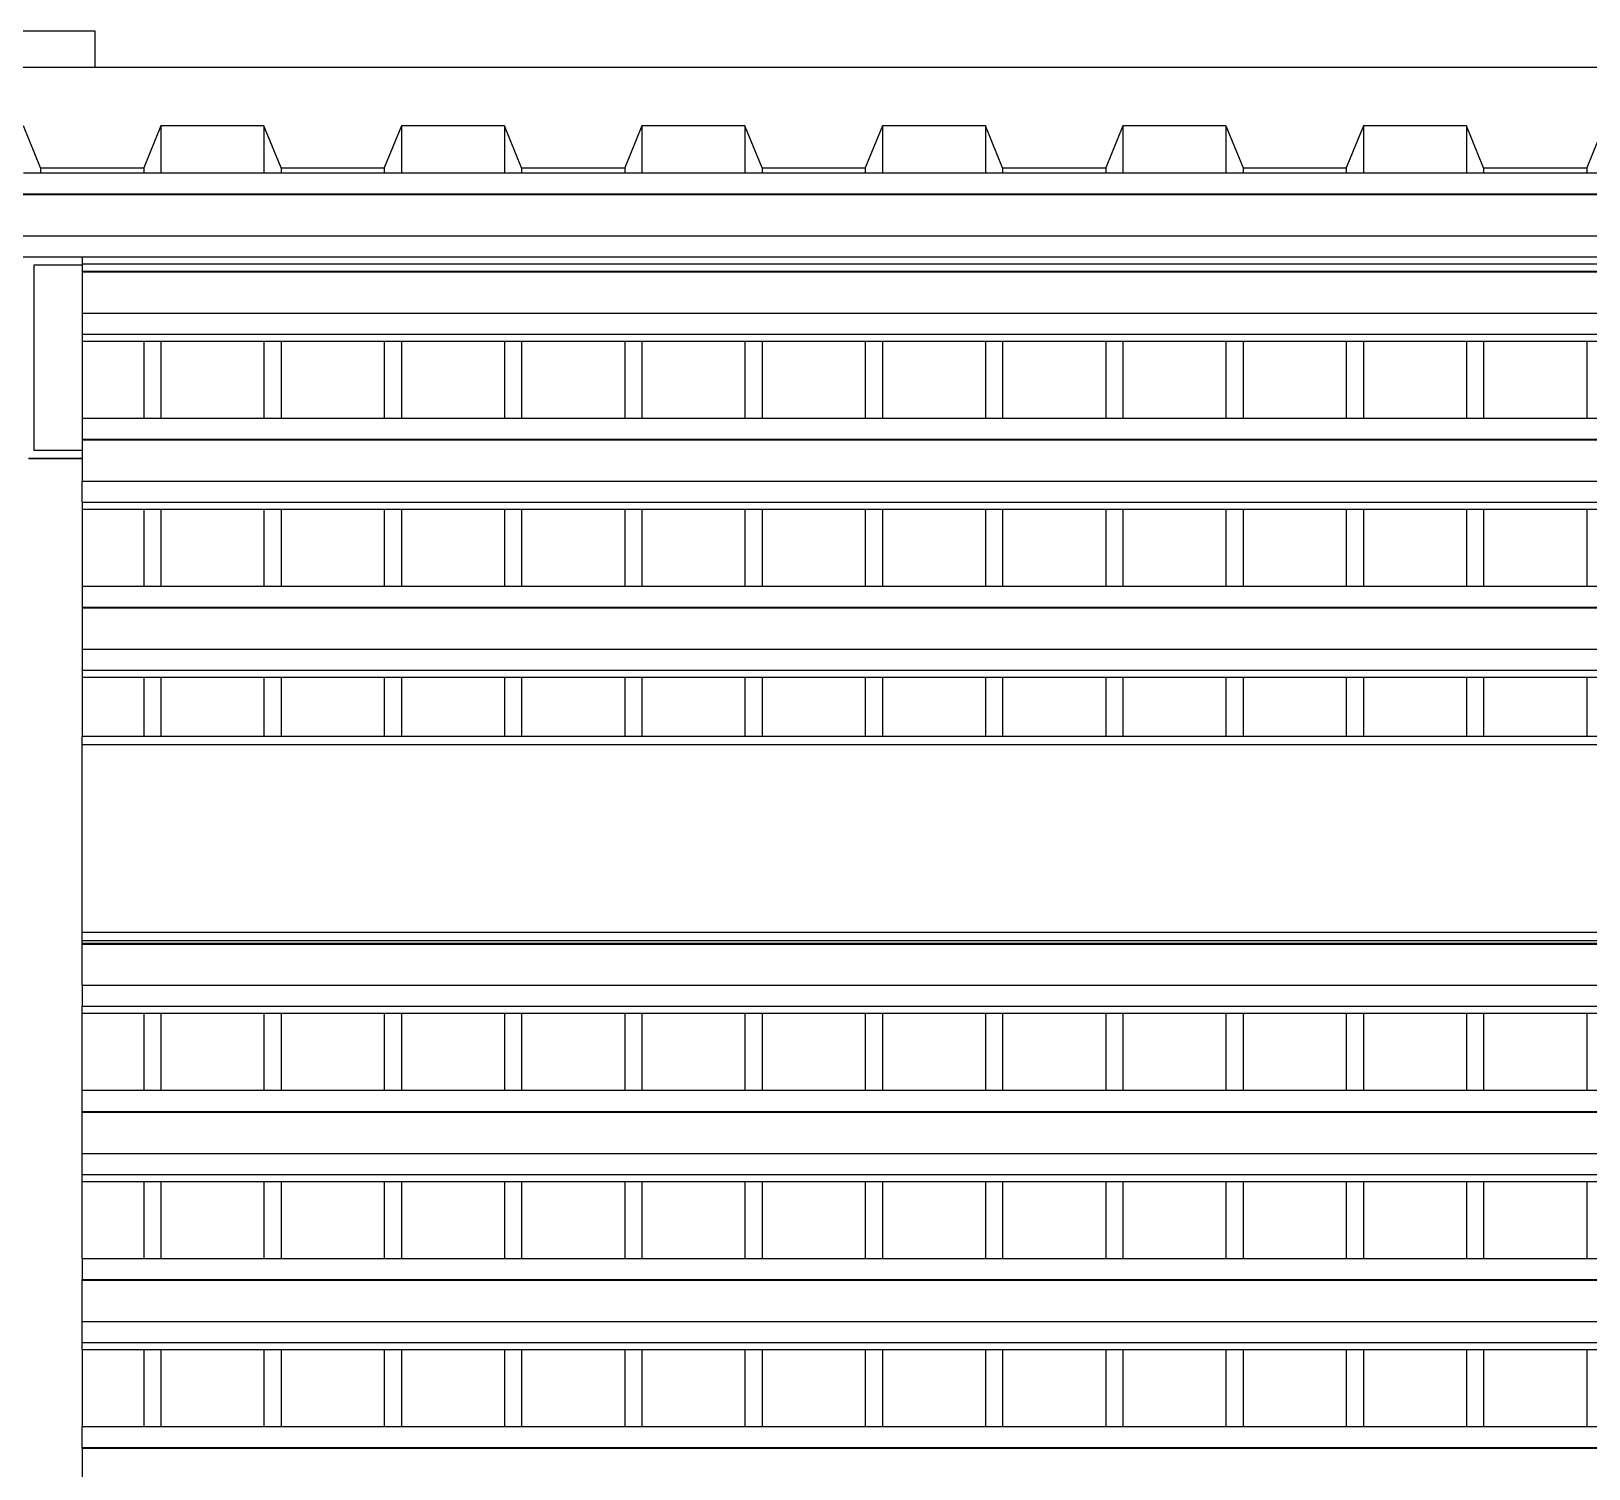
# Model space of a CAD drawing. Extents: x -92 to 92, y -11 to 21.
# Drawn here: x -58.459 to -56.63, y 16.066 to 17.754 of the extents above; entities that cross this region are included whole.
import ezdxf

# ---------------------------------------------------------------- set-up
doc = ezdxf.new("R2010")
doc.units = 0
doc.layers.get('0').update_dxf_attribs({"linetype": 'CONTINUOUS'})

msp = doc.modelspace()

# ---------------------------------------------------------------- linework, layer by layer
for p, q in [((-58.3837, 17.7541), (-59.5337, 17.7541)), ((-58.3837, 17.7119), (-58.3837, 17.7541)), ((-59.5337, 17.7119), (-58.3837, 17.7119)), ((-58.3837, 17.7119), (-56.4707, 17.7119)), ((-58.4476, 17.5935), (-58.4677, 17.6428)), ((-58.3064, 17.6428), (-58.3265, 17.5935)), ((-58.3064, 17.6428), (-58.3064, 17.5879)), ((-58.1853, 17.6428), (-58.3064, 17.6428)), ((-58.1853, 17.6428), (-58.1853, 17.5879)), ((-58.1652, 17.5935), (-58.1853, 17.6428)), ((-58.0239, 17.6428), (-58.0441, 17.5935)), ((-58.0239, 17.6428), (-58.0239, 17.5879)), ((-57.9029, 17.6428), (-58.0239, 17.6428)), ((-57.9029, 17.6428), (-57.9029, 17.5879)), ((-57.8827, 17.5935), (-57.9029, 17.6428)), ((-57.7415, 17.6428), (-57.7617, 17.5935)), ((-57.7415, 17.6428), (-57.7415, 17.5879)), ((-57.6205, 17.6428), (-57.7415, 17.6428)), ((-57.6205, 17.6428), (-57.6205, 17.5879)), ((-57.6003, 17.5935), (-57.6205, 17.6428)), ((-57.4591, 17.6428), (-57.4793, 17.5935)), ((-57.4591, 17.6428), (-57.4591, 17.5879)), ((-57.3381, 17.6428), (-57.4591, 17.6428)), ((-57.3381, 17.6428), (-57.3381, 17.5879)), ((-57.3179, 17.5935), (-57.3381, 17.6428)), ((-57.1767, 17.6428), (-57.1969, 17.5935)), ((-57.1767, 17.6428), (-57.1767, 17.5879)), ((-57.0557, 17.6428), (-57.1767, 17.6428)), ((-57.0557, 17.6428), (-57.0557, 17.5879)), ((-57.0557, 17.6428), (-57.0355, 17.5935)), ((-56.8943, 17.6428), (-56.9145, 17.5935)), ((-56.7733, 17.6428), (-56.8943, 17.6428)), ((-56.8943, 17.6428), (-56.8943, 17.5879)), ((-56.7531, 17.5935), (-56.7733, 17.6428)), ((-56.7733, 17.6428), (-56.7733, 17.5879)), ((-56.6119, 17.6428), (-56.6321, 17.5935)), ((-58.4677, 17.5879), (-58.4476, 17.5879)), ((-58.4476, 17.5935), (-58.4476, 17.5879)), ((-58.4476, 17.5935), (-58.3265, 17.5935)), ((-58.4476, 17.5879), (-58.3265, 17.5879)), ((-58.3265, 17.5935), (-58.3265, 17.5879)), ((-58.3265, 17.5879), (-58.3064, 17.5879)), ((-58.3064, 17.5879), (-58.1853, 17.5879)), ((-58.1853, 17.5879), (-58.1652, 17.5879)), ((-58.1652, 17.5935), (-58.1652, 17.5879)), ((-58.1652, 17.5935), (-58.0441, 17.5935)), ((-58.1652, 17.5879), (-58.0441, 17.5879)), ((-58.0441, 17.5935), (-58.0441, 17.5879)), ((-58.0441, 17.5879), (-58.0239, 17.5879)), ((-58.0239, 17.5879), (-57.9029, 17.5879)), ((-57.9029, 17.5879), (-57.8827, 17.5879)), ((-57.8827, 17.5935), (-57.8827, 17.5879)), ((-57.8827, 17.5935), (-57.7617, 17.5935)), ((-57.8827, 17.5879), (-57.7617, 17.5879)), ((-57.7617, 17.5935), (-57.7617, 17.5879)), ((-57.7617, 17.5879), (-57.7415, 17.5879)), ((-57.7415, 17.5879), (-57.6205, 17.5879)), ((-57.6205, 17.5879), (-57.6003, 17.5879)), ((-57.6003, 17.5935), (-57.6003, 17.5879)), ((-57.6003, 17.5935), (-57.4793, 17.5935)), ((-57.6003, 17.5879), (-57.4793, 17.5879)), ((-57.4793, 17.5935), (-57.4793, 17.5879)), ((-57.4793, 17.5879), (-57.4591, 17.5879)), ((-57.4591, 17.5879), (-57.3381, 17.5879)), ((-57.3381, 17.5879), (-57.3179, 17.5879)), ((-57.3179, 17.5935), (-57.3179, 17.5879)), ((-57.3179, 17.5935), (-57.1969, 17.5935)), ((-57.3179, 17.5879), (-57.1969, 17.5879)), ((-57.1969, 17.5935), (-57.1969, 17.5879)), ((-57.1969, 17.5879), (-57.1767, 17.5879)), ((-57.1767, 17.5879), (-57.0557, 17.5879)), ((-57.0557, 17.5879), (-57.0355, 17.5879)), ((-57.0355, 17.5935), (-57.0355, 17.5879)), ((-57.0355, 17.5935), (-56.9145, 17.5935)), ((-57.0355, 17.5879), (-56.9145, 17.5879)), ((-56.9145, 17.5935), (-56.9145, 17.5879)), ((-56.9145, 17.5879), (-56.8943, 17.5879)), ((-56.8943, 17.5879), (-56.7733, 17.5879)), ((-56.7733, 17.5879), (-56.7531, 17.5879)), ((-56.7531, 17.5935), (-56.6321, 17.5935)), ((-56.7531, 17.5935), (-56.7531, 17.5879)), ((-56.7531, 17.5879), (-56.6321, 17.5879)), ((-56.6321, 17.5935), (-56.6321, 17.5879)), ((-56.6321, 17.5879), (-56.6119, 17.5879)), ((-64.9532, 17.5632), (-47.2687, 17.5632)), ((-64.9532, 17.5624), (-47.2687, 17.5624)), ((-64.9532, 17.5139), (-47.2687, 17.5139)), ((-58.5187, 17.4892), (-58.3987, 17.4892)), ((-58.3987, 17.4892), (-54.7687, 17.4892)), ((-58.3987, 17.4892), (-58.3987, 17.481)), ((-58.3987, 17.4796), (-58.4556, 17.4796)), ((-58.4556, 17.4796), (-58.4556, 17.2622)), ((-58.3987, 17.481), (-54.7687, 17.481)), ((-58.3987, 17.481), (-58.3987, 17.4796)), ((-58.3987, 17.4796), (-58.3987, 17.4725)), ((-58.3987, 17.4725), (-54.7687, 17.4725)), ((-58.3987, 17.4725), (-58.3987, 17.4717)), ((-58.3987, 17.4717), (-54.7687, 17.4717)), ((-58.3987, 17.4717), (-58.3987, 17.4232)), ((-58.3987, 17.4232), (-54.7687, 17.4232)), ((-58.3987, 17.4232), (-58.3987, 17.3985)), ((-58.3987, 17.3985), (-54.7687, 17.3985)), ((-58.3987, 17.3985), (-58.3987, 17.3903)), ((-58.3987, 17.3903), (-58.3265, 17.3903)), ((-58.3987, 17.3903), (-58.3987, 17.2999)), ((-58.3265, 17.3903), (-58.3265, 17.2999)), ((-58.3265, 17.3903), (-58.3064, 17.3903)), ((-58.3064, 17.3903), (-58.3064, 17.2999)), ((-58.3064, 17.3903), (-58.1853, 17.3903)), ((-58.1853, 17.3903), (-58.1853, 17.2999)), ((-58.1853, 17.3903), (-58.1652, 17.3903)), ((-58.1652, 17.3903), (-58.1652, 17.2999)), ((-58.1652, 17.3903), (-58.0441, 17.3903)), ((-58.0441, 17.3903), (-58.0441, 17.2999)), ((-58.0441, 17.3903), (-58.0239, 17.3903)), ((-58.0239, 17.3903), (-58.0239, 17.2999)), ((-58.0239, 17.3903), (-57.9029, 17.3903)), ((-57.9029, 17.3903), (-57.9029, 17.2999)), ((-57.9029, 17.3903), (-57.8827, 17.3903)), ((-57.8827, 17.3903), (-57.8827, 17.2999)), ((-57.8827, 17.3903), (-57.7617, 17.3903)), ((-57.7617, 17.3903), (-57.7617, 17.2999)), ((-57.7617, 17.3903), (-57.7415, 17.3903)), ((-57.7415, 17.3903), (-57.7415, 17.2999)), ((-57.7415, 17.3903), (-57.6205, 17.3903)), ((-57.6205, 17.3903), (-57.6205, 17.2999)), ((-57.6205, 17.3903), (-57.6003, 17.3903)), ((-57.6003, 17.3903), (-57.6003, 17.2999)), ((-57.6003, 17.3903), (-57.4793, 17.3903)), ((-57.4793, 17.3903), (-57.4793, 17.2999)), ((-57.4793, 17.3903), (-57.4591, 17.3903)), ((-57.4591, 17.3903), (-57.4591, 17.2999)), ((-57.4591, 17.3903), (-57.3381, 17.3903)), ((-57.3381, 17.3903), (-57.3381, 17.2999)), ((-57.3381, 17.3903), (-57.3179, 17.3903)), ((-57.3179, 17.3903), (-57.3179, 17.2999)), ((-57.3179, 17.3903), (-57.1969, 17.3903)), ((-57.1969, 17.3903), (-57.1969, 17.2999)), ((-57.1969, 17.3903), (-57.1767, 17.3903)), ((-57.1767, 17.3903), (-57.1767, 17.2999)), ((-57.1767, 17.3903), (-57.0557, 17.3903)), ((-57.0557, 17.3903), (-57.0557, 17.2999)), ((-57.0557, 17.3903), (-57.0355, 17.3903)), ((-57.0355, 17.3903), (-57.0355, 17.2999)), ((-57.0355, 17.3903), (-56.9145, 17.3903)), ((-56.9145, 17.3903), (-56.9145, 17.2999)), ((-56.9145, 17.3903), (-56.8943, 17.3903)), ((-56.8943, 17.3903), (-56.8943, 17.2999)), ((-56.8943, 17.3903), (-56.7733, 17.3903)), ((-56.7733, 17.3903), (-56.7733, 17.2999)), ((-56.7733, 17.3903), (-56.7531, 17.3903)), ((-56.7531, 17.3903), (-56.7531, 17.2999)), ((-56.7531, 17.3903), (-56.6321, 17.3903)), ((-56.6321, 17.3903), (-56.6321, 17.2999)), ((-56.6321, 17.3903), (-56.6119, 17.3903)), ((-58.3987, 17.2999), (-58.3265, 17.2999)), ((-58.3987, 17.2999), (-58.3987, 17.2752)), ((-58.3265, 17.2999), (-58.3064, 17.2999)), ((-58.3064, 17.2999), (-58.1853, 17.2999)), ((-58.1853, 17.2999), (-58.1652, 17.2999)), ((-58.1652, 17.2999), (-58.0441, 17.2999)), ((-58.0441, 17.2999), (-58.0239, 17.2999)), ((-58.0239, 17.2999), (-57.9029, 17.2999)), ((-57.9029, 17.2999), (-57.8827, 17.2999)), ((-57.8827, 17.2999), (-57.7617, 17.2999)), ((-57.7617, 17.2999), (-57.7415, 17.2999)), ((-57.7415, 17.2999), (-57.6205, 17.2999)), ((-57.6205, 17.2999), (-57.6003, 17.2999)), ((-57.6003, 17.2999), (-57.4793, 17.2999)), ((-57.4793, 17.2999), (-57.4591, 17.2999)), ((-57.4591, 17.2999), (-57.3381, 17.2999)), ((-57.3381, 17.2999), (-57.3179, 17.2999)), ((-57.3179, 17.2999), (-57.1969, 17.2999)), ((-57.1969, 17.2999), (-57.1767, 17.2999)), ((-57.1767, 17.2999), (-57.0557, 17.2999)), ((-57.0557, 17.2999), (-57.0355, 17.2999)), ((-57.0355, 17.2999), (-56.9145, 17.2999)), ((-56.9145, 17.2999), (-56.8943, 17.2999)), ((-56.8943, 17.2999), (-56.7733, 17.2999)), ((-56.7733, 17.2999), (-56.7531, 17.2999)), ((-56.7531, 17.2999), (-56.6321, 17.2999)), ((-56.6321, 17.2999), (-56.6119, 17.2999)), ((-58.3987, 17.2752), (-54.7687, 17.2752)), ((-58.3987, 17.2752), (-58.3987, 17.2744)), ((-58.3987, 17.2744), (-54.7687, 17.2744)), ((-58.3987, 17.2744), (-58.3987, 17.2622)), ((-58.4556, 17.2525), (-58.4618, 17.2525)), ((-58.4556, 17.2522), (-58.4618, 17.2522)), ((-58.4556, 17.2622), (-58.3987, 17.2622)), ((-58.4556, 17.2525), (-58.4556, 17.2522)), ((-58.3987, 17.2525), (-58.4556, 17.2525)), ((-58.3987, 17.2522), (-58.4556, 17.2522)), ((-58.3987, 17.2622), (-58.3987, 17.2525)), ((-58.3987, 17.2525), (-58.3987, 17.2522)), ((-58.3987, 17.2522), (-58.3987, 17.2523)), ((-58.3987, 17.2522), (-58.3987, 17.2259)), ((-58.3987, 17.2259), (-54.7687, 17.2259)), ((-58.3987, 17.2012), (-58.3987, 17.2259)), ((-58.3987, 17.2012), (-54.7687, 17.2012)), ((-58.3987, 17.2012), (-58.3987, 17.193)), ((-58.3987, 17.193), (-58.3265, 17.193)), ((-58.3987, 17.193), (-58.3987, 17.1026)), ((-58.3265, 17.193), (-58.3265, 17.1026)), ((-58.3265, 17.193), (-58.3064, 17.193)), ((-58.3064, 17.193), (-58.3064, 17.1026)), ((-58.3064, 17.193), (-58.1853, 17.193)), ((-58.1853, 17.193), (-58.1853, 17.1026)), ((-58.1853, 17.193), (-58.1652, 17.193)), ((-58.1652, 17.193), (-58.1652, 17.1026)), ((-58.1652, 17.193), (-58.0441, 17.193)), ((-58.0441, 17.193), (-58.0441, 17.1026)), ((-58.0441, 17.193), (-58.0239, 17.193)), ((-58.0239, 17.193), (-58.0239, 17.1026)), ((-58.0239, 17.193), (-57.9029, 17.193)), ((-57.9029, 17.193), (-57.9029, 17.1026)), ((-57.9029, 17.193), (-57.8827, 17.193)), ((-57.8827, 17.193), (-57.8827, 17.1026)), ((-57.8827, 17.193), (-57.7617, 17.193)), ((-57.7617, 17.193), (-57.7617, 17.1026)), ((-57.7617, 17.193), (-57.7415, 17.193)), ((-57.7415, 17.193), (-57.7415, 17.1026)), ((-57.7415, 17.193), (-57.6205, 17.193)), ((-57.6205, 17.193), (-57.6205, 17.1026)), ((-57.6205, 17.193), (-57.6003, 17.193)), ((-57.6003, 17.193), (-57.6003, 17.1026)), ((-57.6003, 17.193), (-57.4793, 17.193)), ((-57.4793, 17.193), (-57.4793, 17.1026)), ((-57.4793, 17.193), (-57.4591, 17.193)), ((-57.4591, 17.193), (-57.4591, 17.1026)), ((-57.4591, 17.193), (-57.3381, 17.193)), ((-57.3381, 17.193), (-57.3381, 17.1026)), ((-57.3381, 17.193), (-57.3179, 17.193)), ((-57.3179, 17.193), (-57.3179, 17.1026)), ((-57.3179, 17.193), (-57.1969, 17.193)), ((-57.1969, 17.193), (-57.1969, 17.1026)), ((-57.1969, 17.193), (-57.1767, 17.193)), ((-57.1767, 17.193), (-57.1767, 17.1026)), ((-57.1767, 17.193), (-57.0557, 17.193)), ((-57.0557, 17.193), (-57.0557, 17.1026)), ((-57.0557, 17.193), (-57.0355, 17.193)), ((-57.0355, 17.193), (-57.0355, 17.1026)), ((-57.0355, 17.193), (-56.9145, 17.193)), ((-56.9145, 17.193), (-56.9145, 17.1026)), ((-56.9145, 17.193), (-56.8943, 17.193)), ((-56.8943, 17.193), (-56.8943, 17.1026)), ((-56.8943, 17.193), (-56.7733, 17.193)), ((-56.7733, 17.193), (-56.7733, 17.1026)), ((-56.7733, 17.193), (-56.7531, 17.193)), ((-56.7531, 17.193), (-56.7531, 17.1026)), ((-56.7531, 17.193), (-56.6321, 17.193)), ((-56.6321, 17.193), (-56.6321, 17.1026)), ((-56.6321, 17.193), (-56.6119, 17.193)), ((-58.3987, 17.1026), (-58.3265, 17.1026)), ((-58.3987, 17.1026), (-58.3987, 17.0779)), ((-58.3265, 17.1026), (-58.3064, 17.1026)), ((-58.3064, 17.1026), (-58.1853, 17.1026)), ((-58.1853, 17.1026), (-58.1652, 17.1026)), ((-58.1652, 17.1026), (-58.0441, 17.1026)), ((-58.0441, 17.1026), (-58.0239, 17.1026)), ((-58.0239, 17.1026), (-57.9029, 17.1026)), ((-57.9029, 17.1026), (-57.8827, 17.1026)), ((-57.8827, 17.1026), (-57.7617, 17.1026)), ((-57.7617, 17.1026), (-57.7415, 17.1026)), ((-57.7415, 17.1026), (-57.6205, 17.1026)), ((-57.6205, 17.1026), (-57.6003, 17.1026)), ((-57.6003, 17.1026), (-57.4793, 17.1026)), ((-57.4793, 17.1026), (-57.4591, 17.1026)), ((-57.4591, 17.1026), (-57.3381, 17.1026)), ((-57.3381, 17.1026), (-57.3179, 17.1026)), ((-57.3179, 17.1026), (-57.1969, 17.1026)), ((-57.1969, 17.1026), (-57.1767, 17.1026)), ((-57.1767, 17.1026), (-57.0557, 17.1026)), ((-57.0557, 17.1026), (-57.0355, 17.1026)), ((-57.0355, 17.1026), (-56.9145, 17.1026)), ((-56.9145, 17.1026), (-56.8943, 17.1026)), ((-56.8943, 17.1026), (-56.7733, 17.1026)), ((-56.7733, 17.1026), (-56.7531, 17.1026)), ((-56.7531, 17.1026), (-56.6321, 17.1026)), ((-56.6321, 17.1026), (-56.6119, 17.1026)), ((-58.3987, 17.0779), (-54.7687, 17.0779)), ((-58.3987, 17.0779), (-58.3987, 17.0771)), ((-58.3987, 17.0771), (-54.7687, 17.0771)), ((-58.3987, 17.0771), (-58.3987, 17.0286)), ((-58.3987, 17.0286), (-54.7687, 17.0286)), ((-58.3987, 17.0286), (-58.3987, 17.0039)), ((-58.3987, 17.0039), (-54.7687, 17.0039)), ((-58.3987, 17.0039), (-58.3987, 16.9957)), ((-58.3987, 16.9957), (-58.3265, 16.9957)), ((-58.3987, 16.9957), (-58.3987, 16.9261)), ((-58.3265, 16.9957), (-58.3265, 16.9261)), ((-58.3265, 16.9957), (-58.3064, 16.9957)), ((-58.3064, 16.9957), (-58.3064, 16.9261)), ((-58.3064, 16.9957), (-58.1853, 16.9957)), ((-58.1853, 16.9957), (-58.1853, 16.9261)), ((-58.1853, 16.9957), (-58.1652, 16.9957)), ((-58.1652, 16.9957), (-58.1652, 16.9261)), ((-58.1652, 16.9957), (-58.0441, 16.9957)), ((-58.0441, 16.9957), (-58.0441, 16.9261)), ((-58.0441, 16.9957), (-58.0239, 16.9957)), ((-58.0239, 16.9957), (-58.0239, 16.9261)), ((-58.0239, 16.9957), (-57.9029, 16.9957)), ((-57.9029, 16.9957), (-57.9029, 16.9261)), ((-57.9029, 16.9957), (-57.8827, 16.9957)), ((-57.8827, 16.9957), (-57.8827, 16.9261)), ((-57.8827, 16.9957), (-57.7617, 16.9957)), ((-57.7617, 16.9957), (-57.7617, 16.9261)), ((-57.7617, 16.9957), (-57.7415, 16.9957)), ((-57.7415, 16.9957), (-57.7415, 16.9261)), ((-57.7415, 16.9957), (-57.6205, 16.9957)), ((-57.6205, 16.9957), (-57.6205, 16.9261)), ((-57.6205, 16.9957), (-57.6003, 16.9957)), ((-57.6003, 16.9957), (-57.6003, 16.9261)), ((-57.6003, 16.9957), (-57.4793, 16.9957)), ((-57.4793, 16.9957), (-57.4793, 16.9261)), ((-57.4793, 16.9957), (-57.4591, 16.9957)), ((-57.4591, 16.9957), (-57.4591, 16.9261)), ((-57.4591, 16.9957), (-57.3381, 16.9957)), ((-57.3381, 16.9957), (-57.3381, 16.9261)), ((-57.3381, 16.9957), (-57.3179, 16.9957)), ((-57.3179, 16.9957), (-57.3179, 16.9261)), ((-57.3179, 16.9957), (-57.1969, 16.9957)), ((-57.1969, 16.9957), (-57.1969, 16.9261)), ((-57.1969, 16.9957), (-57.1767, 16.9957)), ((-57.1767, 16.9957), (-57.1767, 16.9261)), ((-57.1767, 16.9957), (-57.0557, 16.9957)), ((-57.0557, 16.9957), (-57.0557, 16.9261)), ((-57.0557, 16.9957), (-57.0355, 16.9957)), ((-57.0355, 16.9957), (-57.0355, 16.9261)), ((-57.0355, 16.9957), (-56.9145, 16.9957)), ((-56.9145, 16.9957), (-56.9145, 16.9261)), ((-56.9145, 16.9957), (-56.8943, 16.9957)), ((-56.8943, 16.9957), (-56.8943, 16.9261)), ((-56.8943, 16.9957), (-56.7733, 16.9957)), ((-56.7733, 16.9957), (-56.7733, 16.9261)), ((-56.7733, 16.9957), (-56.7531, 16.9957)), ((-56.7531, 16.9957), (-56.7531, 16.9261)), ((-56.7531, 16.9957), (-56.6321, 16.9957)), ((-56.6321, 16.9957), (-56.6321, 16.9261)), ((-56.6321, 16.9957), (-56.6119, 16.9957)), ((-58.3265, 16.9261), (-58.3987, 16.9261)), ((-58.3987, 16.9163), (-58.3987, 16.9261)), ((-58.3064, 16.9261), (-58.3265, 16.9261)), ((-58.1853, 16.9261), (-58.3064, 16.9261)), ((-58.1652, 16.9261), (-58.1853, 16.9261)), ((-58.0441, 16.9261), (-58.1652, 16.9261)), ((-58.0239, 16.9261), (-58.0441, 16.9261)), ((-57.9029, 16.9261), (-58.0239, 16.9261)), ((-57.8827, 16.9261), (-57.9029, 16.9261)), ((-57.7617, 16.9261), (-57.8827, 16.9261)), ((-57.7415, 16.9261), (-57.7617, 16.9261)), ((-57.6205, 16.9261), (-57.7415, 16.9261)), ((-57.6003, 16.9261), (-57.6205, 16.9261)), ((-57.4793, 16.9261), (-57.6003, 16.9261)), ((-57.4591, 16.9261), (-57.4793, 16.9261)), ((-57.3381, 16.9261), (-57.4591, 16.9261)), ((-57.3179, 16.9261), (-57.3381, 16.9261)), ((-57.1969, 16.9261), (-57.3179, 16.9261)), ((-57.1767, 16.9261), (-57.1969, 16.9261)), ((-57.0557, 16.9261), (-57.1767, 16.9261)), ((-57.0355, 16.9261), (-57.0557, 16.9261)), ((-56.9145, 16.9261), (-57.0355, 16.9261)), ((-56.8943, 16.9261), (-56.9145, 16.9261)), ((-56.7733, 16.9261), (-56.8943, 16.9261)), ((-56.7531, 16.9261), (-56.7733, 16.9261)), ((-56.6321, 16.9261), (-56.7531, 16.9261)), ((-56.6119, 16.9261), (-56.6321, 16.9261)), ((-54.7687, 16.9163), (-58.3987, 16.9163)), ((-58.3987, 16.6959), (-58.3987, 16.9163)), ((-54.7687, 16.6959), (-58.3987, 16.6959)), ((-58.3987, 16.6861), (-58.3987, 16.6959)), ((-54.7687, 16.6861), (-58.3987, 16.6861)), ((-58.3987, 16.6834), (-58.3987, 16.6861)), ((-58.3987, 16.6834), (-54.7687, 16.6834)), ((-58.3987, 16.6825), (-58.3987, 16.6834)), ((-58.3987, 16.6825), (-54.7687, 16.6825)), ((-58.3987, 16.6341), (-58.3987, 16.6825)), ((-58.3987, 16.6341), (-54.7687, 16.6341)), ((-58.3987, 16.6341), (-58.3987, 16.6094)), ((-58.3987, 16.6094), (-54.7687, 16.6094)), ((-58.3987, 16.6012), (-58.3987, 16.6094)), ((-58.3987, 16.6012), (-58.3265, 16.6012)), ((-58.3987, 16.5108), (-58.3987, 16.6012)), ((-58.3265, 16.6012), (-58.3265, 16.5108)), ((-58.3265, 16.6012), (-58.3064, 16.6012)), ((-58.3064, 16.6012), (-58.3064, 16.5108)), ((-58.3064, 16.6012), (-58.1853, 16.6012)), ((-58.1853, 16.6012), (-58.1853, 16.5108)), ((-58.1853, 16.6012), (-58.1652, 16.6012)), ((-58.1652, 16.6012), (-58.1652, 16.5108)), ((-58.1652, 16.6012), (-58.0441, 16.6012)), ((-58.0441, 16.6012), (-58.0441, 16.5108)), ((-58.0441, 16.6012), (-58.0239, 16.6012)), ((-58.0239, 16.6012), (-58.0239, 16.5108)), ((-58.0239, 16.6012), (-57.9029, 16.6012)), ((-57.9029, 16.6012), (-57.9029, 16.5108)), ((-57.9029, 16.6012), (-57.8827, 16.6012)), ((-57.8827, 16.6012), (-57.8827, 16.5108)), ((-57.8827, 16.6012), (-57.7617, 16.6012)), ((-57.7617, 16.6012), (-57.7617, 16.5108)), ((-57.7617, 16.6012), (-57.7415, 16.6012)), ((-57.7415, 16.6012), (-57.7415, 16.5108)), ((-57.7415, 16.6012), (-57.6205, 16.6012)), ((-57.6205, 16.6012), (-57.6205, 16.5108)), ((-57.6205, 16.6012), (-57.6003, 16.6012)), ((-57.6003, 16.6012), (-57.6003, 16.5108)), ((-57.6003, 16.6012), (-57.4793, 16.6012)), ((-57.4793, 16.6012), (-57.4793, 16.5108)), ((-57.4793, 16.6012), (-57.4591, 16.6012)), ((-57.4591, 16.6012), (-57.4591, 16.5108)), ((-57.4591, 16.6012), (-57.3381, 16.6012)), ((-57.3381, 16.6012), (-57.3381, 16.5108)), ((-57.3381, 16.6012), (-57.3179, 16.6012)), ((-57.3179, 16.6012), (-57.3179, 16.5108)), ((-57.3179, 16.6012), (-57.1969, 16.6012)), ((-57.1969, 16.6012), (-57.1969, 16.5108)), ((-57.1969, 16.6012), (-57.1767, 16.6012)), ((-57.1767, 16.6012), (-57.1767, 16.5108)), ((-57.1767, 16.6012), (-57.0557, 16.6012)), ((-57.0557, 16.6012), (-57.0557, 16.5108)), ((-57.0557, 16.6012), (-57.0355, 16.6012)), ((-57.0355, 16.6012), (-57.0355, 16.5108)), ((-57.0355, 16.6012), (-56.9145, 16.6012)), ((-56.9145, 16.6012), (-56.9145, 16.5108)), ((-56.9145, 16.6012), (-56.8943, 16.6012)), ((-56.8943, 16.6012), (-56.8943, 16.5108)), ((-56.8943, 16.6012), (-56.7733, 16.6012)), ((-56.7733, 16.6012), (-56.7733, 16.5108)), ((-56.7733, 16.6012), (-56.7531, 16.6012)), ((-56.7531, 16.6012), (-56.7531, 16.5108)), ((-56.7531, 16.6012), (-56.6321, 16.6012)), ((-56.6321, 16.6012), (-56.6321, 16.5108)), ((-56.6321, 16.6012), (-56.6119, 16.6012)), ((-58.3987, 16.5108), (-58.3265, 16.5108)), ((-58.3987, 16.4861), (-58.3987, 16.5108)), ((-58.3265, 16.5108), (-58.3064, 16.5108)), ((-58.3064, 16.5108), (-58.1853, 16.5108)), ((-58.1853, 16.5108), (-58.1652, 16.5108)), ((-58.1652, 16.5108), (-58.0441, 16.5108)), ((-58.0441, 16.5108), (-58.0239, 16.5108)), ((-58.0239, 16.5108), (-57.9029, 16.5108)), ((-57.9029, 16.5108), (-57.8827, 16.5108)), ((-57.8827, 16.5108), (-57.7617, 16.5108)), ((-57.7617, 16.5108), (-57.7415, 16.5108)), ((-57.7415, 16.5108), (-57.6205, 16.5108)), ((-57.6205, 16.5108), (-57.6003, 16.5108)), ((-57.6003, 16.5108), (-57.4793, 16.5108)), ((-57.4793, 16.5108), (-57.4591, 16.5108)), ((-57.4591, 16.5108), (-57.3381, 16.5108)), ((-57.3381, 16.5108), (-57.3179, 16.5108)), ((-57.3179, 16.5108), (-57.1969, 16.5108)), ((-57.1969, 16.5108), (-57.1767, 16.5108)), ((-57.1767, 16.5108), (-57.0557, 16.5108)), ((-57.0557, 16.5108), (-57.0355, 16.5108)), ((-57.0355, 16.5108), (-56.9145, 16.5108)), ((-56.9145, 16.5108), (-56.8943, 16.5108)), ((-56.8943, 16.5108), (-56.7733, 16.5108)), ((-56.7733, 16.5108), (-56.7531, 16.5108)), ((-56.7531, 16.5108), (-56.6321, 16.5108)), ((-56.6321, 16.5108), (-56.6119, 16.5108)), ((-58.3987, 16.4861), (-54.7687, 16.4861)), ((-58.3987, 16.4853), (-58.3987, 16.4861)), ((-58.3987, 16.4853), (-54.7687, 16.4853)), ((-58.3987, 16.4368), (-58.3987, 16.4853)), ((-58.3987, 16.4368), (-54.7687, 16.4368)), ((-58.3987, 16.4121), (-58.3987, 16.4368)), ((-58.3987, 16.4121), (-54.7687, 16.4121)), ((-58.3987, 16.4039), (-58.3987, 16.4121)), ((-58.3987, 16.4039), (-58.3265, 16.4039)), ((-58.3987, 16.3135), (-58.3987, 16.4039)), ((-58.3265, 16.4039), (-58.3265, 16.3135)), ((-58.3265, 16.4039), (-58.3064, 16.4039)), ((-58.3064, 16.4039), (-58.3064, 16.3135)), ((-58.3064, 16.4039), (-58.1853, 16.4039)), ((-58.1853, 16.4039), (-58.1853, 16.3135)), ((-58.1853, 16.4039), (-58.1652, 16.4039)), ((-58.1652, 16.4039), (-58.1652, 16.3135)), ((-58.1652, 16.4039), (-58.0441, 16.4039)), ((-58.0441, 16.4039), (-58.0441, 16.3135)), ((-58.0441, 16.4039), (-58.0239, 16.4039)), ((-58.0239, 16.4039), (-58.0239, 16.3135)), ((-58.0239, 16.4039), (-57.9029, 16.4039)), ((-57.9029, 16.4039), (-57.9029, 16.3135)), ((-57.9029, 16.4039), (-57.8827, 16.4039)), ((-57.8827, 16.4039), (-57.8827, 16.3135)), ((-57.8827, 16.4039), (-57.7617, 16.4039)), ((-57.7617, 16.4039), (-57.7617, 16.3135)), ((-57.7617, 16.4039), (-57.7415, 16.4039)), ((-57.7415, 16.4039), (-57.7415, 16.3135)), ((-57.7415, 16.4039), (-57.6205, 16.4039)), ((-57.6205, 16.4039), (-57.6205, 16.3135)), ((-57.6205, 16.4039), (-57.6003, 16.4039)), ((-57.6003, 16.4039), (-57.6003, 16.3135)), ((-57.6003, 16.4039), (-57.4793, 16.4039)), ((-57.4793, 16.4039), (-57.4793, 16.3135)), ((-57.4793, 16.4039), (-57.4591, 16.4039)), ((-57.4591, 16.4039), (-57.4591, 16.3135)), ((-57.4591, 16.4039), (-57.3381, 16.4039)), ((-57.3381, 16.4039), (-57.3381, 16.3135)), ((-57.3381, 16.4039), (-57.3179, 16.4039)), ((-57.3179, 16.4039), (-57.3179, 16.3135)), ((-57.3179, 16.4039), (-57.1969, 16.4039)), ((-57.1969, 16.4039), (-57.1969, 16.3135)), ((-57.1969, 16.4039), (-57.1767, 16.4039)), ((-57.1767, 16.4039), (-57.1767, 16.3135)), ((-57.1767, 16.4039), (-57.0557, 16.4039)), ((-57.0557, 16.4039), (-57.0557, 16.3135)), ((-57.0557, 16.4039), (-57.0355, 16.4039)), ((-57.0355, 16.4039), (-57.0355, 16.3135)), ((-57.0355, 16.4039), (-56.9145, 16.4039)), ((-56.9145, 16.4039), (-56.9145, 16.3135)), ((-56.9145, 16.4039), (-56.8943, 16.4039)), ((-56.8943, 16.4039), (-56.8943, 16.3135)), ((-56.8943, 16.4039), (-56.7733, 16.4039)), ((-56.7733, 16.4039), (-56.7733, 16.3135)), ((-56.7733, 16.4039), (-56.7531, 16.4039)), ((-56.7531, 16.4039), (-56.7531, 16.3135)), ((-56.7531, 16.4039), (-56.6321, 16.4039)), ((-56.6321, 16.4039), (-56.6321, 16.3135)), ((-56.6321, 16.4039), (-56.6119, 16.4039)), ((-58.3987, 16.3135), (-58.3265, 16.3135)), ((-58.3987, 16.3135), (-58.3987, 16.2888)), ((-58.3265, 16.3135), (-58.3064, 16.3135)), ((-58.3064, 16.3135), (-58.1853, 16.3135)), ((-58.1853, 16.3135), (-58.1652, 16.3135)), ((-58.1652, 16.3135), (-58.0441, 16.3135)), ((-58.0441, 16.3135), (-58.0239, 16.3135)), ((-58.0239, 16.3135), (-57.9029, 16.3135)), ((-57.9029, 16.3135), (-57.8827, 16.3135)), ((-57.8827, 16.3135), (-57.7617, 16.3135)), ((-57.7617, 16.3135), (-57.7415, 16.3135)), ((-57.7415, 16.3135), (-57.6205, 16.3135)), ((-57.6205, 16.3135), (-57.6003, 16.3135)), ((-57.6003, 16.3135), (-57.4793, 16.3135)), ((-57.4793, 16.3135), (-57.4591, 16.3135)), ((-57.4591, 16.3135), (-57.3381, 16.3135)), ((-57.3381, 16.3135), (-57.3179, 16.3135)), ((-57.3179, 16.3135), (-57.1969, 16.3135)), ((-57.1969, 16.3135), (-57.1767, 16.3135)), ((-57.1767, 16.3135), (-57.0557, 16.3135)), ((-57.0557, 16.3135), (-57.0355, 16.3135)), ((-57.0355, 16.3135), (-56.9145, 16.3135)), ((-56.9145, 16.3135), (-56.8943, 16.3135)), ((-56.8943, 16.3135), (-56.7733, 16.3135)), ((-56.7733, 16.3135), (-56.7531, 16.3135)), ((-56.7531, 16.3135), (-56.6321, 16.3135)), ((-56.6321, 16.3135), (-56.6119, 16.3135)), ((-58.3987, 16.2888), (-54.7687, 16.2888)), ((-58.3987, 16.288), (-58.3987, 16.2888)), ((-58.3987, 16.288), (-54.7687, 16.288)), ((-58.3987, 16.2395), (-58.3987, 16.288)), ((-58.3987, 16.2395), (-54.7687, 16.2395)), ((-58.3987, 16.2148), (-58.3987, 16.2395)), ((-58.3987, 16.2148), (-54.7687, 16.2148)), ((-58.3987, 16.2066), (-58.3987, 16.2148)), ((-58.3987, 16.2066), (-58.3265, 16.2066)), ((-58.3987, 16.2066), (-58.3987, 16.1162)), ((-58.3265, 16.2066), (-58.3265, 16.1162)), ((-58.3265, 16.2066), (-58.3064, 16.2066)), ((-58.3064, 16.2066), (-58.3064, 16.1162)), ((-58.3064, 16.2066), (-58.1853, 16.2066)), ((-58.1853, 16.2066), (-58.1853, 16.1162)), ((-58.1853, 16.2066), (-58.1652, 16.2066)), ((-58.1652, 16.2066), (-58.1652, 16.1162)), ((-58.1652, 16.2066), (-58.0441, 16.2066)), ((-58.0441, 16.2066), (-58.0441, 16.1162)), ((-58.0441, 16.2066), (-58.0239, 16.2066)), ((-58.0239, 16.2066), (-58.0239, 16.1162)), ((-58.0239, 16.2066), (-57.9029, 16.2066)), ((-57.9029, 16.2066), (-57.9029, 16.1162)), ((-57.9029, 16.2066), (-57.8827, 16.2066)), ((-57.8827, 16.2066), (-57.8827, 16.1162)), ((-57.8827, 16.2066), (-57.7617, 16.2066)), ((-57.7617, 16.2066), (-57.7617, 16.1162)), ((-57.7617, 16.2066), (-57.7415, 16.2066)), ((-57.7415, 16.2066), (-57.7415, 16.1162)), ((-57.7415, 16.2066), (-57.6205, 16.2066)), ((-57.6205, 16.2066), (-57.6205, 16.1162)), ((-57.6205, 16.2066), (-57.6003, 16.2066)), ((-57.6003, 16.2066), (-57.6003, 16.1162)), ((-57.6003, 16.2066), (-57.4793, 16.2066)), ((-57.4793, 16.2066), (-57.4793, 16.1162)), ((-57.4793, 16.2066), (-57.4591, 16.2066)), ((-57.4591, 16.2066), (-57.4591, 16.1162)), ((-57.4591, 16.2066), (-57.3381, 16.2066)), ((-57.3381, 16.2066), (-57.3381, 16.1162)), ((-57.3381, 16.2066), (-57.3179, 16.2066)), ((-57.3179, 16.2066), (-57.3179, 16.1162)), ((-57.3179, 16.2066), (-57.1969, 16.2066)), ((-57.1969, 16.2066), (-57.1969, 16.1162)), ((-57.1969, 16.2066), (-57.1767, 16.2066)), ((-57.1767, 16.2066), (-57.1767, 16.1162)), ((-57.1767, 16.2066), (-57.0557, 16.2066)), ((-57.0557, 16.2066), (-57.0557, 16.1162)), ((-57.0557, 16.2066), (-57.0355, 16.2066)), ((-57.0355, 16.2066), (-57.0355, 16.1162)), ((-57.0355, 16.2066), (-56.9145, 16.2066)), ((-56.9145, 16.2066), (-56.9145, 16.1162)), ((-56.9145, 16.2066), (-56.8943, 16.2066)), ((-56.8943, 16.2066), (-56.8943, 16.1162)), ((-56.8943, 16.2066), (-56.7733, 16.2066)), ((-56.7733, 16.2066), (-56.7733, 16.1162)), ((-56.7733, 16.2066), (-56.7531, 16.2066)), ((-56.7531, 16.2066), (-56.7531, 16.1162)), ((-56.7531, 16.2066), (-56.6321, 16.2066)), ((-56.6321, 16.2066), (-56.6321, 16.1162)), ((-56.6321, 16.2066), (-56.6119, 16.2066)), ((-58.3987, 16.1162), (-58.3265, 16.1162)), ((-58.3987, 16.0915), (-58.3987, 16.1162)), ((-58.3265, 16.1162), (-58.3064, 16.1162)), ((-58.3064, 16.1162), (-58.1853, 16.1162)), ((-58.1853, 16.1162), (-58.1652, 16.1162)), ((-58.1652, 16.1162), (-58.0441, 16.1162)), ((-58.0441, 16.1162), (-58.0239, 16.1162)), ((-58.0239, 16.1162), (-57.9029, 16.1162)), ((-57.9029, 16.1162), (-57.8827, 16.1162)), ((-57.8827, 16.1162), (-57.7617, 16.1162)), ((-57.7617, 16.1162), (-57.7415, 16.1162)), ((-57.7415, 16.1162), (-57.6205, 16.1162)), ((-57.6205, 16.1162), (-57.6003, 16.1162)), ((-57.6003, 16.1162), (-57.4793, 16.1162)), ((-57.4793, 16.1162), (-57.4591, 16.1162)), ((-57.4591, 16.1162), (-57.3381, 16.1162)), ((-57.3381, 16.1162), (-57.3179, 16.1162)), ((-57.3179, 16.1162), (-57.1969, 16.1162)), ((-57.1969, 16.1162), (-57.1767, 16.1162)), ((-57.1767, 16.1162), (-57.0557, 16.1162)), ((-57.0557, 16.1162), (-57.0355, 16.1162)), ((-57.0355, 16.1162), (-56.9145, 16.1162)), ((-56.9145, 16.1162), (-56.8943, 16.1162)), ((-56.8943, 16.1162), (-56.7733, 16.1162)), ((-56.7733, 16.1162), (-56.7531, 16.1162)), ((-56.7531, 16.1162), (-56.6321, 16.1162)), ((-56.6321, 16.1162), (-56.6119, 16.1162)), ((-58.3987, 16.0915), (-54.7687, 16.0915)), ((-58.3987, 16.0907), (-58.3987, 16.0915)), ((-58.3987, 16.0907), (-54.7687, 16.0907)), ((-58.3987, 16.0907), (-58.3987, 16.0422))]:
    msp.add_line(p, q)

doc.saveas('drawing.dxf')
